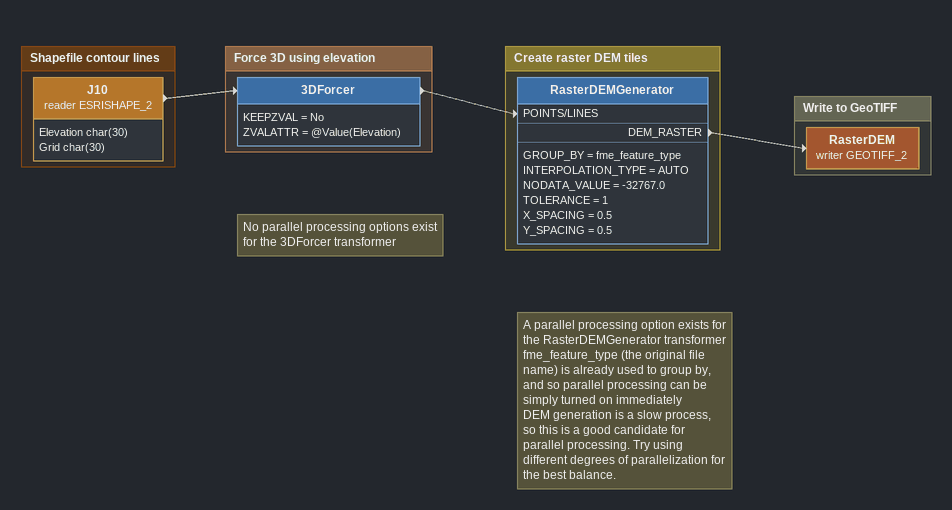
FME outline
Note: No parallel processing options exist for the 3DForcer transformer
Note: A parallel processing option exists for the RasterDEMGenerator transformer / fme_feature_type (the original file name) is already used to group by, / and so parallel processing can be simply turned on immediately / DEM generation is a slow process, so this is a good candidate for parallel processing. Try using different degrees of parallelization for the best balance.

Bookmark: Shapefile contour lines
J10 (reader ESRISHAPE_2)
    attributes: Elevation char(30), Grid char(30)
    -> 3DForcer

Bookmark: Force 3D using elevation
3DForcer
    KEEPZVAL = No
    ZVALATTR = @Value(Elevation)
    -> RasterDEMGenerator [POINTS/LINES]

Bookmark: Create raster DEM tiles
RasterDEMGenerator
    GROUP_BY = fme_feature_type
    INTERPOLATION_TYPE = AUTO
    NODATA_VALUE = -32767.0
    TOLERANCE = 1
    X_SPACING = 0.5
    Y_SPACING = 0.5
    DEM_RASTER -> RasterDEM (writer GEOTIFF_2)

Bookmark: Write to GeoTIFF
RasterDEM (writer GEOTIFF_2)
